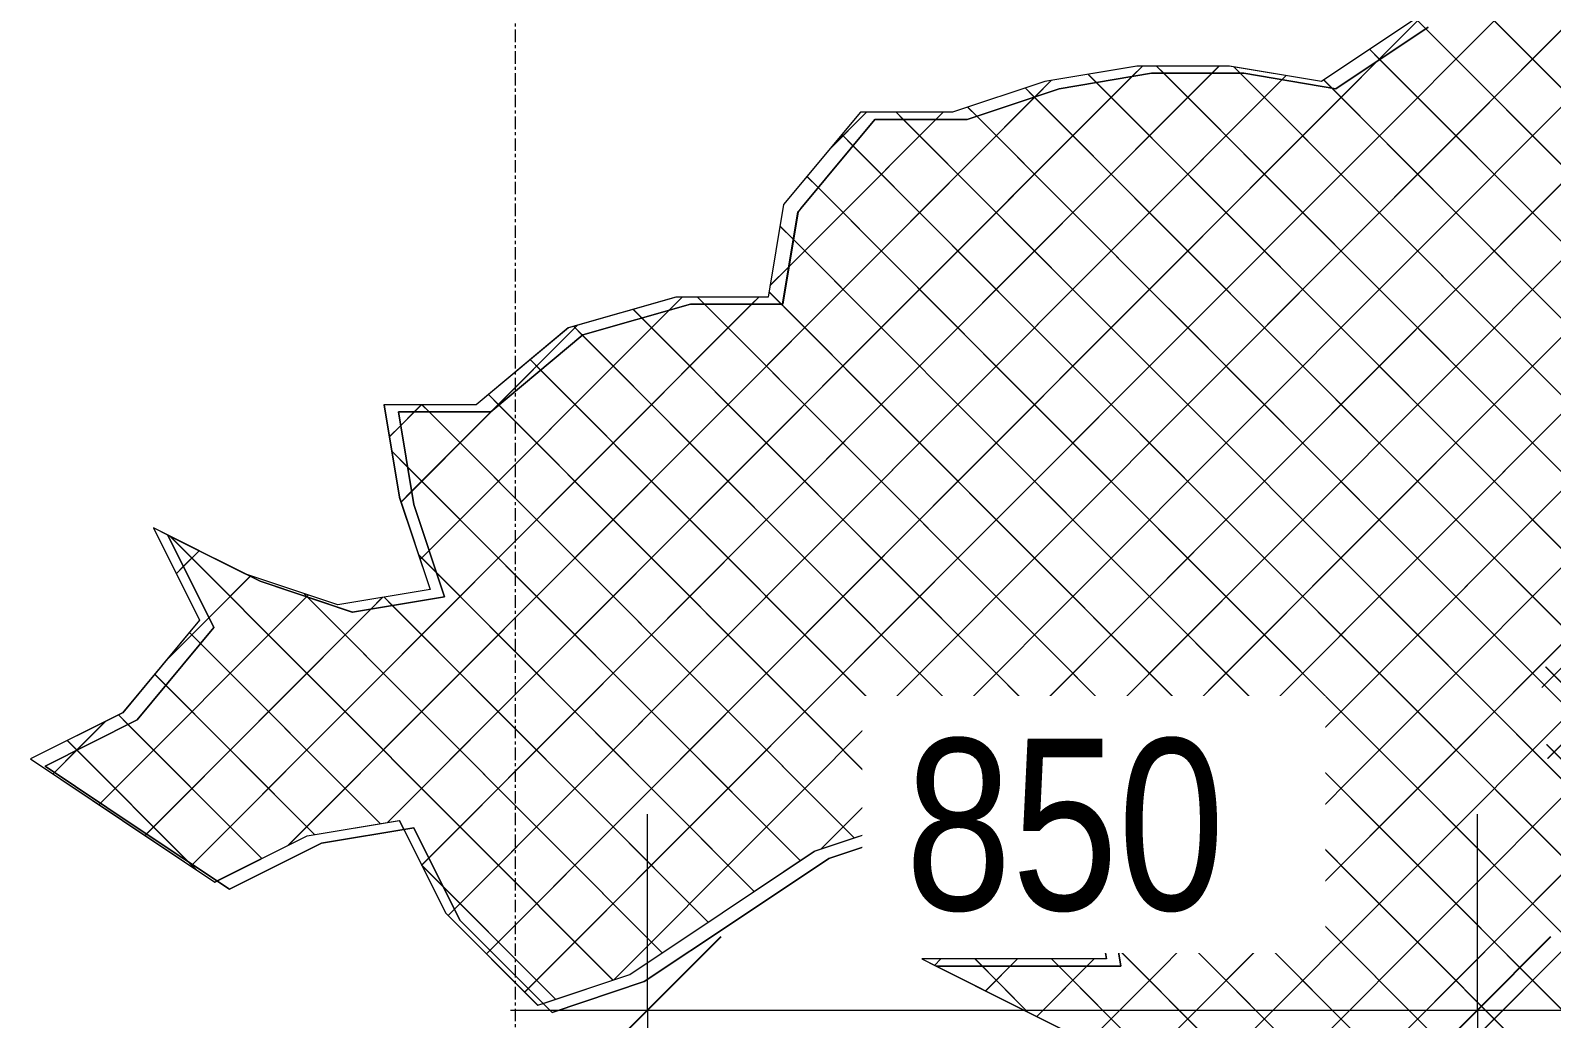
# Model space of a CAD drawing. Header units: millimetres. Extents: x -12186 to 152825, y -4386 to 9463.
# Drawn here: x 57074 to 58629, y 4145 to 5154 of the extents above; entities that cross this region are included whole.
import ezdxf

# ---------------------------------------------------------------- set-up
doc = ezdxf.new("R2010")
doc.units = ezdxf.units.MM
doc.linetypes.add('Grid Line', pattern=[22.225, 12.7, -3.175, 3.175, -3.175])
for name, color, linetype, lineweight in [('A-ANNO-DIMS', 211, 'Continuous', 5), ('A-ANNO-DIMS-100', 211, 'Continuous', 5), ('G-IMPT', 8, 'Continuous', 5), ('L-PLNT', 71, 'Continuous', 5), ('S-GRID', 1, 'Continuous', 5)]:
    doc.layers.add(name, color=color, linetype=linetype, lineweight=lineweight)
doc.styles.add('Arial_3', font='arial.ttf', dxfattribs={"width": 0.8, "height": 175})
doc.dimstyles.new('SVA_Arc_Length-1_8mm_BLUE', dxfattribs={"dimscale": 304.8, "dimtxt": 178.545395, "dimasz": 0.492126, "dimexe": 0.656168, "dimexo": 0.0625, "dimgap": 0.164042, "dimtad": 1, "dimdec": 0, "dimrnd": 5, "dimzin": 0, "dimdsep": 46, "dimtxsty": 'Arial_3', "dimblk1": 'OBLIQUE', "dimblk2": 'OBLIQUE', "dimsah": 1, "dimcen": 0.09, "dimdle": 0.459318, "dimazin": 0, "dimtfac": 1, "dimtdec": 4, "dimtix": 1, "dimtmove": 0, "dimatfit": 3, "dimfxl": 1.148294, "dimfxlon": 1, "dimtvp": 1, "dimtfill": 1, "dimtolj": 1, "dimtzin": 0, "dimarcsym": 2})

# ---------------------------------------------------------------- blocks, each defined once
blk = doc.blocks.new('SVA_Shades of Green Tree - Australian_Tree_based_on_Leopard_Tree_2901-V312-Section B-B')
at = {"layer": 'G-IMPT'}
for p, q in [((11559.8, 4679.4), (10806.7, 5433.7)), ((11559.6, 4679.4), (10817.7, 5422.6)), ((11231.8, 4929.5), (10767.6, 5394.5)), ((10697, 4862.8), (11170, 5336.6)), ((10755.7, 4843.2), (11228.7, 5317)), ((10755.5, 4843.2), (11226.7, 5315.2)), ((10779.5, 4788.6), (11296.3, 5306.3)), ((10802.9, 4733.7), (11374.6, 5306.3)), ((10823.8, 4676.2), (11452.9, 5306.3)), ((10873.1, 4647.1), (11531.2, 5306.3)), ((10779.4, 4788.6), (11288.8, 5299)), ((10802.8, 4733.7), (11367.1, 5299)), ((10823.7, 4676.2), (11445.4, 5299)), ((10873, 4647.1), (11523.7, 5299)), ((10956.1, 5122.5), (10990.9, 5157.4)), ((11231.7, 4929.5), (11008, 5153.6)), ((10958.8, 5124.4), (10948.5, 5134.8)), ((11178.6, 4904.4), (10948.6, 5134.8)), ((10453.1, 4853.8), (10716.5, 5117.6)), ((10474.7, 4797), (10794.7, 5117.6)), ((10696.8, 4862.8), (10956.1, 5122.5)), ((10705.6, 5106.9), (10716.3, 5117.6)), ((10738.1, 5110.2), (10730.7, 5117.6)), ((11087.7, 4760.1), (10730.8, 5117.6)), ((10787.2, 5110.2), (10794.6, 5117.6)), ((10816.4, 5110.2), (10809.8, 5116.8)), ((11092.9, 4833.3), (10809.9, 5116.8)), ((11178.4, 4904.4), (10958.8, 5124.4)), ((10431.4, 4910.6), (10623.6, 5103.1)), ((10452.9, 4853.8), (10705.6, 5106.9)), ((10474.5, 4797), (10787.2, 5110.2)), ((10525.2, 4769.4), (10859, 5103.7)), ((10525.4, 4769.4), (10863.3, 5107.9)), ((10606.7, 5086.3), (10623.5, 5103.1)), ((10669.2, 5100.8), (10660.7, 5109.3)), ((11054.4, 4715), (10660.9, 5109.3)), ((11054.3, 4715), (10669.2, 5100.8)), ((11087.6, 4760.1), (10738.1, 5110.2)), ((11092.8, 4833.3), (10816.4, 5110.2)), ((10859, 5103.7), (10863.2, 5107.9)), ((10909.6, 5095.3), (10901.5, 5103.4)), ((11125.3, 4879.3), (10901.6, 5103.4)), ((10431.3, 4910.6), (10606.7, 5086.3)), ((10604.8, 5086.9), (10596.5, 5095.2)), ((11016.7, 4674.4), (10596.6, 5095.2)), ((11016.6, 4674.4), (10605.7, 5085.9)), ((10913, 5091.9), (10909.6, 5095.3)), ((11125.2, 4879.3), (10913.3, 5091.6)), ((10396.7, 5032.7), (10434.3, 5070.5)), ((10396.8, 5032.7), (10434.5, 5070.5)), ((10402.5, 4960), (10512.8, 5070.5)), ((10472, 5063.1), (10464.6, 5070.5)), ((10676.7, 4858.1), (10464.7, 5070.5)), ((10505.2, 5063.1), (10512.6, 5070.5)), ((10547, 5066.3), (10537.7, 5075.6)), ((10740.3, 4872.8), (10537.9, 5075.6)), ((10402.4, 4960), (10505.2, 5063.1)), ((10676.5, 4858.1), (10472, 5063.1)), ((10740.2, 4872.8), (10547, 5066.3)), ((10420.5, 5036.2), (10409.1, 5047.6)), ((10623.2, 4833.3), (10409.2, 5047.6)), ((10623.1, 4833.3), (10420.5, 5036.2)), ((10384.9, 4993.4), (10373.5, 5004.9)), ((10588, 4790.1), (10373.6, 5004.9)), ((10587.8, 4790.1), (10384.9, 4993.4)), ((10335.9, 4893.3), (10402.5, 4960)), ((10356.1, 4913.7), (10402.4, 4960)), ((10359.7, 4940.3), (10345.9, 4954.1)), ((10457.3, 4842.6), (10346, 4954.1)), ((10457.2, 4842.6), (10359.7, 4940.3)), ((11089.4, 4785.5), (11234.5, 4930.8)), ((11089.5, 4785.5), (11234.6, 4930.8)), ((10335.7, 4893.3), (10355, 4912.6)), ((9843.4, 4321.7), (10431.3, 4910.6)), ((9843.6, 4321.7), (10431.4, 4910.6)), ((10666.5, 4283.4), (11286.8, 4904.7)), ((10680.4, 4297.3), (11286.7, 4904.7)), ((9744.1, 4300.5), (10324.4, 4881.7)), ((9978.2, 4613.5), (10246.1, 4881.7)), ((10232.2, 4868), (10245.9, 4881.7)), ((10268.9, 4874.3), (10261.5, 4881.7)), ((11193.6, 3948.3), (10261.6, 4881.7)), ((10316.8, 4874.3), (10324.2, 4881.7)), ((10347.2, 4874.3), (10334.7, 4886.9)), ((11283.1, 3936.9), (10334.8, 4886.9)), ((9745.4, 4302), (10316.8, 4874.3)), ((9987.4, 4622.8), (10232.2, 4868)), ((10204.8, 4860.1), (10195.7, 4869.2)), ((11075.8, 3987.7), (10195.9, 4869.2)), ((11193.4, 3948.3), (10268.9, 4874.3)), ((10348.8, 4872.7), (10347.2, 4874.3)), ((11283, 3936.9), (10349.9, 4871.7)), ((10677.7, 4216.1), (11339.1, 4878.6)), ((10689.3, 4227.8), (11338.9, 4878.6)), ((10744.4, 4868.6), (10740.2, 4872.8)), ((10744.6, 4868.6), (10740.3, 4872.8)), ((10977.1, 4635.5), (10744.4, 4868.6)), ((10977.2, 4635.5), (10744.6, 4868.6)), ((11333.1, 4671.1), (11125.2, 4879.3)), ((11333.2, 4671.1), (11125.3, 4879.3)), ((9945.1, 4345.1), (10452.9, 4853.8)), ((9945.2, 4345.1), (10453.1, 4853.8)), ((9958.7, 4672.3), (10139, 4852.9)), ((10046, 4210.8), (10697, 4862.8)), ((10049.6, 4214.5), (10696.8, 4862.8)), ((10050.9, 4764.8), (10138.9, 4852.9)), ((10144.2, 4842.4), (10134.8, 4851.8)), ((11041.3, 3943.9), (10135, 4851.8)), ((11075.7, 3987.7), (10204.8, 4860.1)), ((10803.9, 4730.6), (10676.5, 4858.1)), ((10804, 4730.6), (10676.7, 4858.1)), ((10085.1, 4171.6), (10755.7, 4843.2)), ((10088.7, 4175.3), (10755.5, 4843.2)), ((10681.9, 4303.8), (10144.2, 4842.4)), ((10532.4, 4767.2), (10457.2, 4842.6)), ((10532.6, 4767.2), (10457.3, 4842.6)), ((11277.4, 4177.8), (10623.1, 4833.3)), ((11277.6, 4177.8), (10623.2, 4833.3)), ((11333.8, 4591.9), (11092.8, 4833.3)), ((11333.9, 4591.9), (11092.9, 4833.3)), ((10101.3, 4806.9), (10090.6, 4817.7)), ((10560.6, 4347), (10090.7, 4817.7)), ((10560.4, 4347), (10101.3, 4806.9)), ((10660.5, 4120.6), (11356.3, 4817.6)), ((10660.6, 4120.6), (11356.4, 4817.6)), ((9987.1, 4308.8), (10474.5, 4797)), ((10176, 4184.3), (10779.4, 4788.6)), ((10176.2, 4184.3), (10779.5, 4788.6)), ((11241.5, 4135.4), (10587.8, 4790.1)), ((11241.7, 4135.4), (10588, 4790.1)), ((10058.6, 4771.2), (10047.9, 4782)), ((10482.3, 4347), (10048, 4782)), ((10943.4, 4639.3), (11089.4, 4785.5)), ((10943.6, 4639.3), (11089.5, 4785.5)), ((9946.8, 4738.8), (9979.6, 4771.7)), ((9958.3, 4750.5), (9972.1, 4764.3)), ((9969.5, 4683.3), (10049.7, 4763.7)), ((9972.1, 4764.3), (9979.4, 4771.7)), ((9987.3, 4764.3), (9979.9, 4771.7)), ((10421.8, 4329.2), (9980.1, 4771.7)), ((10421.7, 4329.2), (9987.3, 4764.3)), ((10006.8, 4250), (10525.4, 4769.4)), ((10013.2, 4256.5), (10525.2, 4769.4)), ((10482.1, 4347), (10058.6, 4771.2)), ((11330, 3968.3), (10532.4, 4767.2)), ((11330.1, 3968.3), (10532.6, 4767.2)), ((11723, 4123.7), (11087.6, 4760.1)), ((11723.1, 4123.7), (11087.7, 4760.1)), ((9946.6, 4738.8), (9958.3, 4750.5)), ((10704.5, 4086.1), (11365.1, 4747.8)), ((10708.1, 4089.8), (11365, 4747.8)), ((10387.6, 4317.8), (10802.8, 4733.7)), ((10387.8, 4317.8), (10802.9, 4733.7)), ((10889, 4645.3), (10803.9, 4730.6)), ((10889.1, 4645.3), (10804, 4730.6)), ((9965.4, 4707.8), (9949.1, 4724.1)), ((10366.7, 4306), (9949.2, 4724.1)), ((11677.8, 4090.5), (11054.3, 4715)), ((11677.9, 4090.5), (11054.4, 4715)), ((10366.5, 4306), (9965.4, 4707.8)), ((9958.5, 4672.3), (9969.5, 4683.3)), ((10495.1, 4347), (10823.7, 4676.2)), ((10495.2, 4347), (10823.8, 4676.2)), ((11632.6, 4057.3), (11016.6, 4674.4)), ((11632.8, 4057.3), (11016.7, 4674.4)), ((9799.8, 4598.7), (9720.4, 4638.4)), ((10175.1, 4184), (9722.5, 4637.4)), ((10175.3, 4184), (9722.6, 4637.4)), ((10572.1, 4345.7), (10873, 4647.1)), ((10572.2, 4345.7), (10873.1, 4647.1)), ((10624.3, 4319.6), (10943.4, 4639.3)), ((10624.4, 4319.6), (10943.6, 4639.3)), ((11313.3, 4220.3), (10889, 4645.3)), ((11313.5, 4220.3), (10889.1, 4645.3)), ((11587.5, 4024.1), (10977.1, 4635.5)), ((11587.6, 4024.1), (10977.2, 4635.5)), ((9729, 4599.1), (9752.3, 4622.5)), ((9736.3, 4606.6), (9752.2, 4622.5)), ((9995.1, 4599.6), (9976.5, 4618.2)), ((10319.7, 4274.6), (9976.7, 4618.2)), ((9978.1, 4613.5), (9987.4, 4622.8)), ((10743.7, 4046.9), (11320.7, 4624.9)), ((10747.3, 4050.6), (11320.6, 4624.9)), ((9728.9, 4599.1), (9736.3, 4606.6)), ((9717.9, 4509.6), (9805.1, 4596.9)), ((9762.4, 4554.3), (9804.5, 4596.4)), ((10319.6, 4274.6), (9995.1, 4599.6)), ((9650.1, 4363.2), (9863.9, 4577.3)), ((9651.5, 4364.7), (9861.9, 4575.5)), ((9697.1, 4331.8), (9939.6, 4574.8)), ((9862.9, 4575.2), (9859.2, 4578.8)), ((10225.7, 4211.9), (9859.4, 4578.8)), ((9861.9, 4575.5), (9863.7, 4577.3)), ((10225.6, 4211.9), (9862.9, 4575.2)), ((9927.7, 4562.9), (9939.5, 4574.8)), ((9949.7, 4566.6), (9941.3, 4575.1)), ((10272.7, 4243.2), (9941.4, 4575.1)), ((9698.5, 4333.3), (9927.7, 4562.9)), ((10272.6, 4243.2), (9949.7, 4566.6)), ((10785.9, 4010.7), (11343.1, 4568.9)), ((10787.1, 4012.1), (11343, 4568.9)), ((11124.5, 4482.8), (11199, 4557.4)), ((11124.6, 4482.8), (11199.2, 4557.4)), ((9717.8, 4509.6), (9762.4, 4554.3)), ((9753.8, 4527.6), (9742.3, 4539.1)), ((9937.4, 4343.8), (9742.5, 4539.1)), ((9937.3, 4343.8), (9753.8, 4527.6)), ((10838, 3984.6), (11365.4, 4512.9)), ((10838.1, 3984.6), (11365.5, 4512.9)), ((11130.5, 4410.4), (11234.6, 4514.6)), ((11130.7, 4410.4), (11234.8, 4514.6)), ((9718.2, 4484.8), (9706.7, 4496.3)), ((9870.3, 4332.6), (9706.9, 4496.3)), ((11659.1, 3972.4), (11128.4, 4503.9)), ((11659.2, 3972.4), (11128.6, 4503.9)), ((9870.2, 4332.6), (9718.2, 4484.8)), ((10881.4, 3949.5), (11412.7, 4481.8)), ((10887.2, 3955.5), (11412.6, 4481.8)), ((9603.1, 4394.6), (9656.9, 4448.4)), ((9627.1, 4418.8), (9656.7, 4448.4)), ((9679.6, 4445), (9669.8, 4454.9)), ((9816.4, 4308.1), (9669.9, 4454.9)), ((9816.3, 4308.1), (9679.6, 4445)), ((9604.5, 4396.1), (9627.1, 4418.8)), ((9627.4, 4418.9), (9617.5, 4428.8)), ((9749.2, 4297), (9617.7, 4428.8)), ((9741.6, 4304.5), (9627.4, 4418.9)), ((11292.6, 4261), (11129.4, 4424.6)), ((11292.8, 4261), (11129.5, 4424.6)), ((9603, 4394.6), (9604.5, 4396.1)), ((9650, 4363.2), (9651.5, 4364.7)), ((9696.9, 4331.8), (9698.5, 4333.3)), ((9749.1, 4297), (9741.6, 4304.5)), ((9743.9, 4300.5), (9745.4, 4302)), ((10666.4, 4283.4), (10676.5, 4293.5)), ((10676.5, 4293.5), (10679.8, 4296.7)), ((11041.1, 3943.9), (10682.6, 4303.1)), ((10116.4, 4164.4), (10002, 4278.9)), ((10006.7, 4250), (10013.2, 4256.5)), ((10691.2, 4216), (10674.9, 4232.4)), ((11037.5, 3869.3), (10675, 4232.4)), ((10045.9, 4210.8), (10049.6, 4214.5)), ((10677.6, 4216.1), (10689.3, 4227.8)), ((11037.4, 3869.3), (10691.2, 4216)), ((10503.9, 4199), (10510.4, 4205.5)), ((10504, 4199), (10510.5, 4205.5)), ((10552.5, 4198.1), (10545.1, 4205.5)), ((10599.4, 4151.2), (10545.3, 4205.5)), ((10599.2, 4151.3), (10552.5, 4198.1)), ((10556.1, 4172.9), (10581.3, 4198.1)), ((10556.2, 4172.9), (10588.8, 4205.5)), ((10581.3, 4198.1), (10588.7, 4205.5)), ((10608.3, 4146.7), (10659.6, 4198.1)), ((10608.4, 4146.7), (10667.1, 4205.5)), ((10630.8, 4198.1), (10623.4, 4205.5)), ((10850.1, 3978.5), (10623.6, 4205.5)), ((10849.9, 3978.6), (10630.8, 4198.1)), ((10659.6, 4198.1), (10667, 4205.5)), ((10085, 4171.6), (10088.7, 4175.3))]:
    blk.add_line(p, q, dxfattribs=at)
at = {"layer": 'G-IMPT', "flags": 128}
for points in [[(10993.6, 5164.8), (10899.4, 5101.9), (10805.2, 5117.6), (10710.9, 5117.6), (10616.7, 5101.9), (10522.4, 5070.5), (10428.2, 5070.5), (10349.7, 4976.1), (10334, 4881.7), (10239.7, 4881.7), (10129.8, 4850.3), (10035.5, 4771.7), (9941.3, 4771.7), (9957, 4677.3), (9988.4, 4582.9), (9894.2, 4567.2), (9799.9, 4598.7), (9705.7, 4645.8), (9752.8, 4551.5), (9674.3, 4457.1), (9580, 4409.9), (9674.3, 4347), (9768.5, 4284.1), (9862.8, 4331.3), (9957, 4347), (10004.1, 4252.7), (10098.4, 4158.3), (10192.6, 4189.8), (10286.8, 4252.7), (10381.1, 4315.6), (10475.3, 4347), (10569.6, 4347), (10663.8, 4299.9), (10679.5, 4205.5), (10491, 4205.5), (10585.3, 4158.3), (10679.5, 4111.1)], [(10982.4, 5157.4), (10899.3, 5101.9), (10805, 5117.6), (10710.8, 5117.6), (10616.5, 5101.9), (10522.3, 5070.5), (10428.1, 5070.5), (10349.5, 4976.1), (10333.8, 4881.7), (10239.6, 4881.7), (10129.6, 4850.3), (10035.4, 4771.7), (9941.2, 4771.7), (9956.9, 4677.3), (9988.3, 4582.9), (9894, 4567.2), (9800, 4598.6)], [(10116.5, 4164.4), (9979.8, 4301.3), (10474.7, 4797)], [(9720.4, 4638.4), (9705.6, 4645.8), (9752.7, 4551.5), (9674.1, 4457.1), (9579.9, 4409.9), (9674.1, 4347), (9768.4, 4284.1), (9770.5, 4285.2)], [(9770.5, 4285.2), (9862.6, 4331.3), (9956.9, 4347), (9961.4, 4337.9)], [(9961.4, 4337.9), (10004, 4252.7), (10098.2, 4158.3), (10103.8, 4160.2)], [(10103.8, 4160.2), (10192.5, 4189.8), (10286.7, 4252.7), (10380.9, 4315.6), (10475.2, 4347), (10569.4, 4347), (10663.7, 4299.9)], [(10002, 4278.9), (9979.7, 4301.3), (9987.1, 4308.8)], [(10663.7, 4299.9), (10679.4, 4205.5), (10490.9, 4205.5), (10505.7, 4198.1)], [(10505.7, 4198.1), (10585.1, 4158.3), (10679.4, 4111.1)]]:
    blk.add_lwpolyline(points, dxfattribs=at)
at = {"layer": 'L-PLNT'}
for p, q in [((11008.4, 5157.4), (10914.1, 5094.5)), ((10914.1, 5094.5), (11008.3, 5157.4)), ((10725.6, 5110.2), (10631.4, 5094.5)), ((10631.4, 5094.5), (10725.6, 5110.2)), ((10819.9, 5110.2), (10725.6, 5110.2)), ((10725.6, 5110.2), (10819.8, 5110.2)), ((10725.6, 5110.2), (10725.6, 5110.2)), ((10819.8, 5110.2), (10819.9, 5110.2)), ((10914.1, 5094.5), (10819.9, 5110.2)), ((10819.9, 5110.2), (10914.1, 5094.5)), ((10631.4, 5094.5), (10537.2, 5063.1)), ((10537.2, 5063.1), (10631.4, 5094.5)), ((10631.4, 5094.5), (10631.4, 5094.5)), ((10914.1, 5094.5), (10914.1, 5094.5)), ((10442.9, 5063.1), (10367.1, 4972)), ((10367.1, 4972), (10442.9, 5063.1)), ((10537.2, 5063.1), (10442.9, 5063.1)), ((10442.9, 5063.1), (10537.1, 5063.1)), ((10442.9, 5063.1), (10442.9, 5063.1)), ((10537.1, 5063.1), (10537.2, 5063.1)), ((10348.6, 4874.3), (10364.3, 4968.7)), ((10364.4, 4968.7), (10348.7, 4874.3)), ((10364.3, 4968.7), (10367.1, 4972)), ((10364.3, 4968.7), (10364.4, 4968.7)), ((10367.1, 4972), (10364.4, 4968.7)), ((10254.4, 4874.3), (10144.5, 4842.9)), ((10144.5, 4842.9), (10254.4, 4874.3)), ((10348.7, 4874.3), (10254.4, 4874.3)), ((10254.4, 4874.3), (10348.6, 4874.3)), ((10254.4, 4874.3), (10254.4, 4874.3)), ((10348.6, 4874.3), (10348.7, 4874.3)), ((10144.5, 4842.9), (10050.3, 4764.3)), ((10050.3, 4764.3), (10144.4, 4842.9)), ((10144.4, 4842.9), (10144.5, 4842.9)), ((10050.3, 4764.3), (9956, 4764.3)), ((9956, 4764.3), (9971.7, 4669.9)), ((9971.7, 4669.9), (9956, 4764.3)), ((9956, 4764.3), (10050.2, 4764.3)), ((9956, 4764.3), (9956, 4764.3)), ((10050.2, 4764.3), (10050.3, 4764.3)), ((9971.7, 4669.9), (10003.1, 4575.5)), ((10003.1, 4575.5), (9971.7, 4669.9)), ((9971.7, 4669.9), (9971.7, 4669.9)), ((9814.7, 4591.3), (9720.4, 4638.4)), ((9720.4, 4638.4), (9767.5, 4544.1)), ((9767.5, 4544.1), (9720.4, 4638.4)), ((9720.4, 4638.4), (9814.6, 4591.3)), ((9720.4, 4638.4), (9720.4, 4638.4)), ((9814.6, 4591.3), (9814.7, 4591.3)), ((9908.9, 4559.8), (9814.7, 4591.3)), ((9814.7, 4591.3), (9908.8, 4559.8)), ((10003.1, 4575.5), (9908.9, 4559.8)), ((9908.9, 4559.8), (10003.1, 4575.5)), ((10003.1, 4575.5), (10003.1, 4575.5)), ((9908.8, 4559.8), (9908.9, 4559.8)), ((9767.5, 4544.1), (9689, 4449.7)), ((9689, 4449.7), (9767.5, 4544.1)), ((9767.5, 4544.1), (9767.5, 4544.1)), ((9689, 4449.7), (9594.8, 4402.6)), ((9594.8, 4402.6), (9689, 4449.7)), ((9689, 4449.7), (9689, 4449.7)), ((9594.7, 4402.6), (9594.8, 4402.6)), ((9594.8, 4402.6), (9689, 4339.6)), ((9689, 4339.6), (9594.8, 4402.5)), ((9689, 4339.6), (9783.2, 4276.7)), ((9783.2, 4276.7), (9689, 4339.6)), ((9877.5, 4323.9), (9971.7, 4339.6)), ((9971.7, 4339.6), (9877.5, 4323.9)), ((9971.7, 4339.6), (10018.8, 4245.3)), ((10018.8, 4245.3), (9971.7, 4339.6)), ((9971.7, 4339.6), (9971.7, 4339.6)), ((10395.8, 4308.2), (10490, 4339.6)), ((10490, 4339.6), (10395.8, 4308.2)), ((10490, 4339.6), (10584.3, 4339.6)), ((10584.2, 4339.6), (10490, 4339.6)), ((10490, 4339.6), (10490, 4339.6)), ((10584.2, 4339.6), (10584.3, 4339.6)), ((10584.3, 4339.6), (10678.5, 4292.5)), ((10678.5, 4292.5), (10584.3, 4339.6)), ((9783.2, 4276.7), (9877.5, 4323.9)), ((9877.4, 4323.9), (9783.2, 4276.8)), ((9877.4, 4323.9), (9877.5, 4323.9)), ((10301.6, 4245.3), (10395.8, 4308.2)), ((10395.8, 4308.2), (10301.6, 4245.3)), ((10395.8, 4308.2), (10395.8, 4308.2)), ((10678.5, 4292.5), (10694.2, 4198.1)), ((10694.2, 4198.1), (10678.5, 4292.5)), ((10678.5, 4292.5), (10678.5, 4292.5)), ((9783.2, 4276.7), (9783.2, 4276.7)), ((10018.8, 4245.3), (10113.1, 4150.9)), ((10113, 4150.9), (10018.8, 4245.3)), ((10018.8, 4245.3), (10018.8, 4245.3)), ((10207.3, 4182.4), (10301.6, 4245.3)), ((10301.5, 4245.3), (10207.3, 4182.4)), ((10694.2, 4198.1), (10505.7, 4198.1)), ((10505.7, 4198.1), (10600, 4150.9)), ((10599.9, 4150.9), (10505.7, 4198.1)), ((10505.7, 4198.1), (10694.2, 4198.1)), ((10505.7, 4198.1), (10505.7, 4198.1)), ((10694.2, 4198.1), (10694.2, 4198.1)), ((10113.1, 4150.9), (10207.3, 4182.4)), ((10207.3, 4182.4), (10113.1, 4150.9)), ((10207.3, 4182.4), (10207.3, 4182.4)), ((10113, 4150.9), (10113.1, 4150.9)), ((10600, 4150.9), (10694.2, 4103.7)), ((10694.2, 4103.7), (10600, 4150.9))]:
    blk.add_line(p, q, dxfattribs=at)
blk = doc.blocks.new('DIMBLOCK32-Section B-B')
at = {"layer": 'A-ANNO-DIMS-100'}
for p, q in [((57704.9, 4153.4), (57704.9, 4353.4)), ((58552.9, 4153.4), (58552.9, 4353.4)), ((57564.9, 4153.4), (58692.9, 4153.4)), ((57704.9, 4153.4), (57704.9, 3803.4)), ((58552.9, 4153.4), (58552.9, 3803.4))]:
    blk.add_line(p, q, dxfattribs=at)
at = {"layer": 'A-ANNO-DIMS-100', "lineweight": 25}
for p, q in [((57704.9, 4153.4), (57779.9, 4228.4)), ((58552.9, 4153.4), (58627.9, 4228.4)), ((57704.9, 4153.4), (57629.9, 4078.4)), ((58552.9, 4153.4), (58477.9, 4078.4))]:
    blk.add_line(p, q, dxfattribs=at)
at = {"layer": 'A-ANNO-DIMS-100', "color": 0, "insert": (57968.2, 4430.5), "char_height": 175, "width": 385.658, "attachment_point": 1, "line_spacing_factor": 0.941778, "style": 'Arial_3', "bg_fill": 3, "box_fill_scale": 1.25, "bg_fill_color": 256, "bg_fill_true_color": 13158600, "bg_fill_transparency": 0}
blk.add_mtext('850', dxfattribs=at)
blk = doc.blocks.new('_Oblique')
at = {"color": 0, "linetype": 'ByBlock', "lineweight": -2}
blk.add_line((-0.5, -0.5), (0.5, 0.5), dxfattribs=at)

msp = doc.modelspace()

# ---------------------------------------------------------------- linework, layer by layer
at = {"layer": 'S-GRID', "linetype": 'Grid Line'}
msp.add_line((57569.9, -1058.6), (57569.9, 8085.3), dxfattribs=at)

# ---------------------------------------------------------------- block references
at = {"layer": 'L-PLNT'}
msp.add_blockref('SVA_Shades of Green Tree - Australian_Tree_based_on_Leopard_Tree_2901-V312-Section B-B', (47494.2, 0), dxfattribs=at)

# ---------------------------------------------------------------- next in the draw order: dimensions: what is measured, and where the dimension line sits
at = {"layer": 'A-ANNO-DIMS'}
dim = msp.add_linear_dim(base=(58552.9, 4153.4), p1=(57704.9, 3803.4), p2=(58552.9, 3803.4), dimstyle='SVA_Arc_Length-1_8mm_BLUE', override={"dimpost": '<>', "dimfxl": 848}, dxfattribs=at)
dim.commit()
dim.dimension.update_dxf_attribs({"geometry": 'DIMBLOCK32-Section B-B', "text_midpoint": (58128.9, 4292.7)})

doc.saveas('drawing.dxf')
